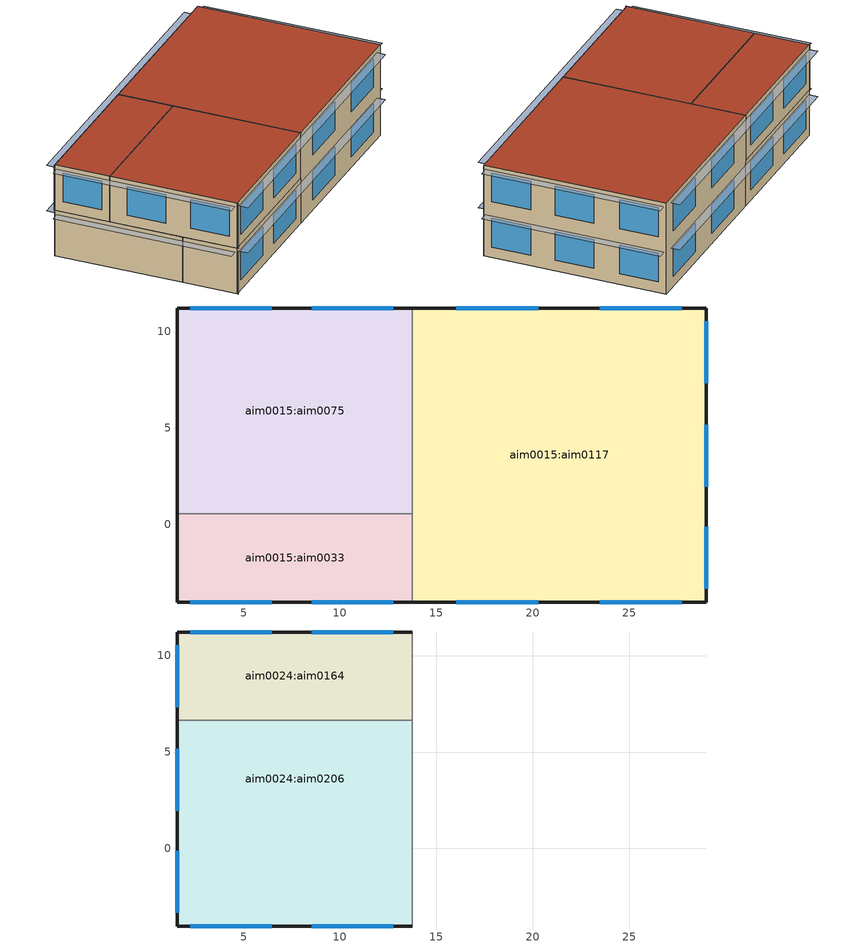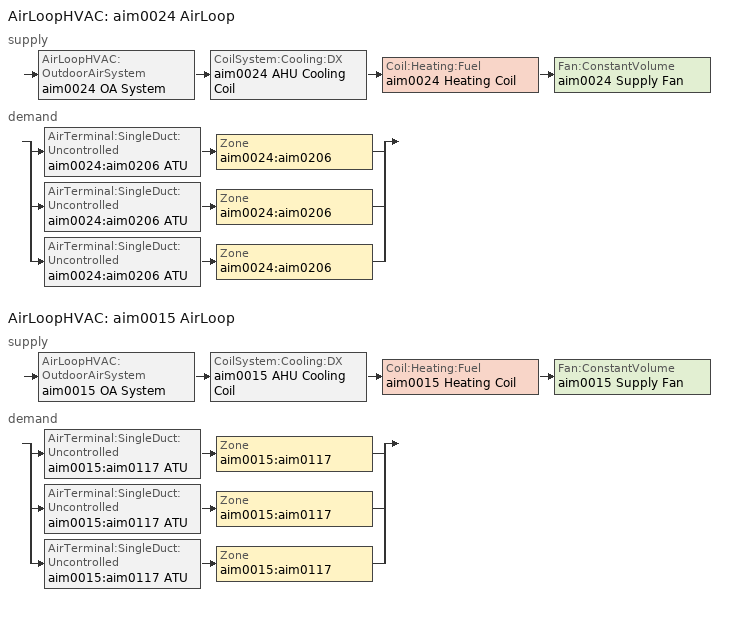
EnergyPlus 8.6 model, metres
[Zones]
aim0015:aim0033
 floor adiabatic (Project Internal Floor): 1.56,-4.02 1.56,0.55 13.75,0.55 13.75,-4.02 z0
 wall outside (Project Wall): 1.56,0.55 1.56,-4.02 13.75,-4.02 z0:3.96
 wall adiabatic (Project Partition): 13.75,-4.02 13.75,0.55 1.56,0.55 z0:3.96
 window (Project Window): 2.25,-4.02 6.47,-4.02 / 8.54,-4.02 12.77,-4.02 z0.9:3.4
 ceiling adiabatic (Project Internal Floor_reversed): 13.75,-4.02 13.75,0.55 1.56,0.55 1.56,-4.02 z3.96
aim0015:aim0075
 floor adiabatic (Project Internal Floor): 1.56,0.55 1.56,11.22 13.75,11.22 13.75,0.55 z0
 wall outside (Project Wall): 13.75,11.22 1.56,11.22 1.56,0.55 z0:3.96
 wall adiabatic (Project Partition_reversed): 1.56,0.55 13.75,0.55 z0:3.96
 wall adiabatic (Project Partition): 13.75,0.55 13.75,11.22 z0:3.96
 window (Project Window): 6.47,11.22 2.25,11.22 / 12.77,11.22 8.54,11.22 z0.9:3.4
 ceiling adiabatic (Project Internal Floor_reversed): 13.75,6.65 13.75,11.22 1.56,11.22 1.56,6.65 z3.96; 13.75,0.55 13.75,6.65 1.56,6.65 1.56,0.55 z3.96
aim0015:aim0117
 floor adiabatic (Project Internal Floor): 13.75,-4.02 13.75,11.22 28.99,11.22 28.99,-4.02 z0
 wall outside (Project Wall): 13.75,-4.02 28.99,-4.02 28.99,11.22 13.75,11.22 z0:7.92
 wall adiabatic (Project Partition_reversed): 13.75,11.22 13.75,0.55 13.75,-4.02 z0:3.96
 wall adiabatic (Project Partition): 13.75,11.22 13.75,6.65 13.75,-4.02 z3.96:7.92
 window (Project Window): 20.27,11.22 16.04,11.22 / 27.71,11.22 23.48,11.22 / 28.99,7.31 28.99,10.53 / 28.99,1.94 28.99,5.16 / 28.99,-3.34 28.99,-0.12 / 16.04,-4.02 20.27,-4.02 / 23.48,-4.02 27.71,-4.02 z0.9:3.4; 20.27,11.22 16.04,11.22 / 27.71,11.22 23.48,11.22 / 28.99,7.31 28.99,10.53 / 28.99,1.94 28.99,5.16 / 28.99,-3.34 28.99,-0.12 / 16.04,-4.02 20.27,-4.02 / 23.48,-4.02 27.71,-4.02 z4.86:7.36
 roof outside (Project Roof): 13.75,-4.02 28.99,-4.02 28.99,11.22 13.75,11.22 z7.92
aim0024:aim0206
 floor adiabatic (Project Internal Floor): 1.56,-4.02 1.56,0.55 13.75,0.55 13.75,-4.02 z3.96; 1.56,0.55 1.56,6.65 13.75,6.65 13.75,0.55 z3.96
 wall outside (Project Wall): 1.56,6.65 1.56,-4.02 13.75,-4.02 z3.96:7.92
 wall adiabatic (Project Partition_reversed): 13.75,-4.02 13.75,6.65 1.56,6.65 z3.96:7.92
 window (Project Window): 2.25,-4.02 6.47,-4.02 / 8.54,-4.02 12.77,-4.02 / 1.56,5.16 1.56,1.94 / 1.56,-0.12 1.56,-3.34 z4.86:7.36
 roof outside (Project Roof): 1.56,-4.02 13.75,-4.02 13.75,6.65 1.56,6.65 z7.92
aim0024:aim0164
 floor adiabatic (Project Internal Floor): 1.56,6.65 1.56,11.22 13.75,11.22 13.75,6.65 z3.96
 wall outside (Project Wall): 13.75,11.22 1.56,11.22 1.56,6.65 z3.96:7.92
 wall adiabatic (Project Partition_reversed): 13.75,6.65 13.75,11.22 z3.96:7.92
 wall adiabatic (Project Partition): 1.56,6.65 13.75,6.65 z3.96:7.92
 window (Project Window): 6.47,11.22 2.25,11.22 / 12.77,11.22 8.54,11.22 / 1.56,10.53 1.56,7.31 z4.86:7.36
 roof outside (Project Roof): 1.56,6.65 13.75,6.65 13.75,11.22 1.56,11.22 z7.92
shading: 1.56,11.22 1.48,11.22 / 1.56,-4.02 1.56,-4.1 z3.96:7.92; 1.56,-4.02 1.56,-4.1 z0:3.75; 1.75,-4.8 28.25,-4.8 28.25,-4.1 1.75,-4.1 z3.65; 29.07,-3.84 29.77,-3.84 29.77,11.03 29.07,11.03 z3.65; 1.75,11.3 28.25,11.3 28.25,12 1.75,12 z3.65; 1.75,-4.8 28.25,-4.8 28.25,-4.1 1.75,-4.1 z7.61; 29.07,-3.84 29.77,-3.84 29.77,11.03 29.07,11.03 z7.61; 1.75,11.3 28.25,11.3 28.25,12 1.75,12 z7.61; 0.78,-3.84 1.48,-3.84 1.48,11.03 0.78,11.03 z3.65; 0.78,-3.84 1.48,-3.84 1.48,11.03 0.78,11.03 z7.61
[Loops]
AirLoopHVAC 'aim0024 AirLoop'
 supply: AirLoopHVAC:OutdoorAirSystem 'aim0024 OA System' > CoilSystem:Cooling:DX 'aim0024 AHU Cooling Coil' > Coil:Heating:Fuel 'aim0024 Heating Coil' > Fan:ConstantVolume 'aim0024 Supply Fan'
 demand: split
  | AirTerminal:SingleDuct:Uncontrolled 'aim0024:aim0206 ATU' > Zone 'aim0024:aim0206'
  | AirTerminal:SingleDuct:Uncontrolled 'aim0024:aim0206 ATU' > Zone 'aim0024:aim0206'
  | AirTerminal:SingleDuct:Uncontrolled 'aim0024:aim0206 ATU' > Zone 'aim0024:aim0206'
AirLoopHVAC 'aim0015 AirLoop'
 supply: AirLoopHVAC:OutdoorAirSystem 'aim0015 OA System' > CoilSystem:Cooling:DX 'aim0015 AHU Cooling Coil' > Coil:Heating:Fuel 'aim0015 Heating Coil' > Fan:ConstantVolume 'aim0015 Supply Fan'
 demand: split
  | AirTerminal:SingleDuct:Uncontrolled 'aim0015:aim0117 ATU' > Zone 'aim0015:aim0117'
  | AirTerminal:SingleDuct:Uncontrolled 'aim0015:aim0117 ATU' > Zone 'aim0015:aim0117'
  | AirTerminal:SingleDuct:Uncontrolled 'aim0015:aim0117 ATU' > Zone 'aim0015:aim0117'
[Building]
bldg-1: 0, City, 0.04, 0.4, FullExterior, 25, 6
[Site:Location]
4 Architecture Dr_ Singapore 117566_ Singapore: Latitude {deg}=1.30909; Longitude {deg}=103.866; Elevation {m}=39.0144
[Site:GroundTemperature:BuildingSurface]
19.527, 19.502, 19.536, 19.598, 20.002, 21.64, 22.225, 22.375, 21.449, 20.121, 19.802, 19.633
[SizingPeriod:DesignDay] Day of Month=21; Humidity Condition Type=Wetbulb; Barometric Pressure {Pa}=99063; Rain Indicator=No; Snow Indicator=No; Daylight Saving Time Indicator=No; Solar Model Indicator=ASHRAEClearSky
Name | Month | Day Type | Maximum Dry-Bulb Temperature {C} | Daily Dry-Bulb Temperature Range {deltaC} | Wetbulb or DewPoint at Maximum Dry-Bulb {C} | Wind Speed {m/s} | Wind Direction {deg} | Sky Clearness
CHICAGO Ann Htg 99.6% Condns DB | 1 | WinterDesignDay | -20.6 | 0 | -20.6 | 4.9 | 270 | 0
CHICAGO Ann Clg 99.6% Condns WB=>MDB | 7 | SummerDesignDay | 31.2 | 10.7 | 25.5 | 5.3 | 230 | 1
[WindowMaterial:SimpleGlazingSystem]
Simple Baseline: U-Factor=6.81; Solar Heat Gain Coefficient=0.25
[Construction]
Project Roof: Built-Up Roof, Roof Insulation, Metal Surface
Project Wall: Stucco, Gypsum Plaster Board, Wall Insulation, Gypsum Plaster Board
Project Partition; Project Partition_reversed: 1/2IN Gypsum Plaster Board, 1/2IN Gypsum Plaster Board
Project Window: Simple Baseline
Project Internal Floor; Project Internal Floor_reversed: Cast Concrete
[Material] Thermal Absorptance=0.9; Solar Absorptance=0.7; Visible Absorptance=0.7
Name | Roughness | Thickness | Conductivity | Density | Specific Heat
Built-Up Roof | Rough | 0.1 | 0.16 | 920 | 1470
Roof Insulation | MediumRough | 0.127 | 0.049 | 263 | 836.8
Metal Surface | Smooth | 0.0008 | 47.6 | 7840 | 480
Stucco | Rough | 0.0254 | 0.72 | 1856 | 840
Gypsum Plaster Board | MediumRough | 0.0159 | 0.17 | 880 | 837
1/2IN Gypsum Plaster Board | Smooth | 0.01271 | 0.17 | 880 | 837
Wall Insulation | Rough | 0.22 | 1.154 | 1760 | 800
Cast Concrete | Rough | 0.1 | 1.442 | 2400 | 1000
[ZoneInfiltration:DesignFlowRate] Schedule=Infiltration Schedule; Design Flow Rate Calculation Method=AirChanges/Hour; Air Change per Hour {1/hr}=0.4; Constant Term Coefficient=1; Temperature Term Coefficient=0; Velocity Term Coefficient=0; Velocity Squared Term Coefficient=0
Name | Zone or ZoneList
aim0024:aim0206 Infiltration | aim0024:aim0206
aim0015:aim0117 Infiltration | aim0015:aim0117
aim0015:aim0033 Infiltration | aim0015:aim0033
aim0024:aim0164 Infiltration | aim0024:aim0164
aim0015:aim0075 Infiltration | aim0015:aim0075
[Coil:Heating:Fuel] Availability Schedule=Always 1_BAS; Fuel Type=NaturalGas; Burner Efficiency=0.8; Nominal Capacity=autosize; Parasitic Electric Load=0
aim0024 Heating Coil; aim0015 Heating Coil
[Zone] Type=1; Multiplier=1; Zone Inside Convection Algorithm=TARP; Part of Total Floor Area=Yes
Name | volume {m3} | Area {m2}
aim0024:aim0206 | 501.6542 | 126.6036
aim0015:aim0117 | 1803.967 | 227.6357
aim0015:aim0033 | 199.666 | 53.21022
aim0024:aim0164 | 210.8402 | 53.21022
aim0015:aim0075 | 475.0674 | 126.6036
[HeatExchanger:AirToAir:SensibleAndLatent] Availability Schedule=Off_BAS; Nominal Supply Air Flow Rate=autosize; Sensible Effectiveness at 100% Heating Air Flow=0.5; Latent Effectiveness at 100% Heating Air Flow=0; Sensible Effectiveness at 75% Heating Air Flow=0.55; Latent Effectiveness at 75% Heating Air Flow=0; Sensible Effectiveness at 100% Cooling Air Flow=0.5; Latent Effectiveness at 100% Cooling Air Flow=0; Sensible Effectiveness at 75% Cooling Air Flow=0.55; Latent Effectiveness at 75% Cooling Air Flow=0; Nominal Effect Power=0; Supply Air Outlet Temperature Control=No; Heat Exchanger Type=Plate; Frost Control Type=ExhaustOnly; Threshold Temperature=-1.1; Initial Defrost Time Fraction=0.167; Rate of Defrost Time Fraction Increase=0.024; Economizer Lockout=Yes
aim0024 Heat Recovery; aim0015 Heat Recovery
[SetpointManager:Scheduled] Control Variable=Temperature
Name | Schedule | Setpoint Node or NodeList
aim0024 Heating Supply Air Temp Manager | Always 12.8_BAS | aim0024 Supply Path Inlet
aim0024 Heat Recovery Air Temp Manager | Always 5_BAS | aim0024 Heat Recovery Supply Outlet
aim0015 Heating Supply Air Temp Manager | Always 12.8_BAS | aim0015 Supply Path Inlet
aim0015 Heat Recovery Air Temp Manager | Always 5_BAS | aim0015 Heat Recovery Supply Outlet
[ElectricEquipment] Schedule=Building_Equipment_Sch; Design Level Calculation Method=Watts/Area; Watts per Zone Floor Area {W/m2}=11; Fraction Latent=0; Fraction Radiant=0.3; Fraction Lost=0.2
Name | Zone or ZoneList
aim0024:aim0206 ElectricEquipment | aim0024:aim0206
aim0015:aim0117 ElectricEquipment | aim0015:aim0117
aim0015:aim0033 ElectricEquipment | aim0015:aim0033
aim0024:aim0164 ElectricEquipment | aim0024:aim0164
aim0015:aim0075 ElectricEquipment | aim0015:aim0075
[Sizing:System]
aim0024 AirLoop; aim0015 AirLoop: Sensible, autosize, 0.4, 5, 0.008, 11, 0.008, 12.8, 33.11, NonCoincident, No, No, 0.008, 0.008, DesignDay, 0, 0, 0, 0, DesignDay, 0, ZoneSum, 1, CoolingDesignCapacity, autosize, HeatingDesignCapacity, autosize, VAV
[DesignSpecification:ZoneAirDistribution] Zone Air Distribution Effectiveness in Cooling Mode=1; Zone Air Distribution Effectiveness in Heating Mode=0.8
aim0024:aim0206 Air Distribution; aim0015:aim0117 Air Distribution; aim0015:aim0033 Air Distribution; aim0024:aim0164 Air Distribution; aim0015:aim0075 Air Distribution
[DesignSpecification:OutdoorAir] Outdoor Air Method=Sum; Outdoor Air Flow per Person=0.0003; Outdoor Air Flow per Zone Floor Area=0.0025; Outdoor Air Flow per Zone=0; Outdoor Air FLow Air Changes per Hour=0
Name | Outdoor Air FLow Rate Fraction Schedule
aim0024:aim0206 OutdoorAir | Default_Office_OA_Scheduleaim0024:aim0206
aim0015:aim0117 OutdoorAir | Default_Office_OA_Scheduleaim0015:aim0117
aim0015:aim0033 OutdoorAir | Default_Office_OA_Scheduleaim0015:aim0033
aim0024:aim0164 OutdoorAir | Default_Office_OA_Scheduleaim0024:aim0164
aim0015:aim0075 OutdoorAir | Default_Office_OA_Scheduleaim0015:aim0075
[Coil:Cooling:DX:SingleSpeed] Availability Schedule=Always 1_BAS; Gross Rated Total Cooling Capacity=autosize; Gross Rated Sensible Heat Ratio=autosize; Gross Rated Cooling COP=3.63; Rated Air Flow Rate=autosize; Rated Evaporator Fan Power Per Volume Flow Rate=773.3; Nominal Time for Condensate Removal to Begin=0; Ratio of Initial Moisture Evaporation Rate and Steady State Latent Capacity=0; Maximum Cycling Rate=0; Latent Capacity Time Constant=0; Condenser Type=AirCooled; Evaporative Condenser Effectiveness=0; Evaporative Condenser Pump Rated Power Consumption=0; Crankcase Heater Capacity=0; Maximum Outdoor Dry-Bulb Temperature for Crankcase Heater Operation=10
Name | Total Cooling Capacity Function of Temperature Curve | Total Cooling Capacity Function of Flow Fraction Curve | Energy Input Ratio Function of Temperature Curve | Energy Input Ratio Function of Flow Fraction Curve | Part Load Fraction Correlation Curve
aim0024 Cooling Coil | aim0024 CU DX Coil CAP-FT | aim0024 CU DX Coil CAP-FF | aim0024 CU DX Coil EIR-FT | aim0024 CU DX Coil EIR-FF | aim0024 CU DX Coil PLF
aim0015 Cooling Coil | aim0015 CU DX Coil CAP-FT | aim0015 CU DX Coil CAP-FF | aim0015 CU DX Coil EIR-FT | aim0015 CU DX Coil EIR-FF | aim0015 CU DX Coil PLF
[CoilSystem:Cooling:DX] Availability Schedule=Always 1_BAS; Dehumidification Control Type=None; Run on Sensible Load=Yes; Run on Latent Load=No
Name | Cooling Coil
aim0024 AHU Cooling Coil | aim0024 Cooling Coil
aim0015 AHU Cooling Coil | aim0015 Cooling Coil
[AirLoopHVAC] Design Supply Air Flow Rate=autosize
aim0024 AirLoop; aim0015 AirLoop
[Sizing:Zone] Zone Cooling Design Supply Air Temperature Input Method=TemperatureDifference; Zone Cooling Design Supply Air Temperature {C}=12.8; Zone Cooling Design Supply Air Temperature Difference {deltaC}=11; Zone Heating Design Supply Air Temperature Input Method=TemperatureDifference; Zone Heating Design Supply Air Temperature {C}=50; Zone Heating Design Supply Air Temperature Difference {deltaC}=11; Zone Cooling Design Supply Air Humidity Ratio=0.0103; Zone Heating Design Supply Air Humidity Ratio=0.0066; Zone Heating Sizing Factor=1.25; Zone Cooling Sizing Factor=1.15; Cooling Design Air Flow Method=DesignDay; Cooling Design Air Flow Rate {m3/s}=0; Cooling Minimum Air Flow per Zone Floor Area {m3/s-m2}=0.000762; Cooling Minimum Air Flow {m3/s}=0; Cooling Minimum Air Fraction=0; Heating Design Air Flow Method=DesignDay; Heating Design Air Flow Rate {m3/s}=0; Heating Maximum Air Flow per Zone Floor Area {m3/s-m2}=0.002032; Heating Maximum Air Flow {m3/s}=01415762; Heating Maximum Air Fraction=0.3
Name | Design Specification Outdoor Air Object | Design Specification Zone Air Distribution Object
aim0024:aim0206 | aim0024:aim0206 OutdoorAir | aim0024:aim0206 Air Distribution
aim0015:aim0117 | aim0015:aim0117 OutdoorAir | aim0015:aim0117 Air Distribution
aim0015:aim0033 | aim0015:aim0033 OutdoorAir | aim0015:aim0033 Air Distribution
aim0024:aim0164 | aim0024:aim0164 OutdoorAir | aim0024:aim0164 Air Distribution
aim0015:aim0075 | aim0015:aim0075 OutdoorAir | aim0015:aim0075 Air Distribution
[AirTerminal:SingleDuct:Uncontrolled] Availability Schedule=Always 1_BAS; Maximum Air Flow Rate=autosize
aim0024:aim0206 ATU; aim0015:aim0117 ATU; aim0015:aim0033 ATU; aim0024:aim0164 ATU; aim0015:aim0075 ATU
[ThermostatSetpoint:DualSetpoint]
Name | Heating Setpoint Temperature Schedule | Cooling Setpoint Temperature Schedule
Dual Setpoint Dual SPaim0024:aim0206 | Building_Heating_Sp_Scheduleaim0024:aim0206 | Building_Cooling_Sp_Scheduleaim0024:aim0206
Dual Setpoint Dual SPaim0015:aim0117 | Building_Heating_Sp_Scheduleaim0015:aim0117 | Building_Cooling_Sp_Scheduleaim0015:aim0117
Dual Setpoint Dual SPaim0015:aim0033 | Building_Heating_Sp_Scheduleaim0015:aim0033 | Building_Cooling_Sp_Scheduleaim0015:aim0033
Dual Setpoint Dual SPaim0024:aim0164 | Building_Heating_Sp_Scheduleaim0024:aim0164 | Building_Cooling_Sp_Scheduleaim0024:aim0164
Dual Setpoint Dual SPaim0015:aim0075 | Building_Heating_Sp_Scheduleaim0015:aim0075 | Building_Cooling_Sp_Scheduleaim0015:aim0075
[ZoneControl:Thermostat] Control Type Schedule=Control Type - Always 4
Name | Zone or ZoneList | Control 1
aim0024:aim0206 Thermostat | aim0024:aim0206 | Dual Setpoint Dual SPaim0024:aim0206
aim0015:aim0117 Thermostat | aim0015:aim0117 | Dual Setpoint Dual SPaim0015:aim0117
aim0015:aim0033 Thermostat | aim0015:aim0033 | Dual Setpoint Dual SPaim0015:aim0033
aim0024:aim0164 Thermostat | aim0024:aim0164 | Dual Setpoint Dual SPaim0024:aim0164
aim0015:aim0075 Thermostat | aim0015:aim0075 | Dual Setpoint Dual SPaim0015:aim0075
[Lights] Schedule=Building_Light_Sch; Design Level Calculation Method=Watts/Area; Watts per Zone Floor Area {W/m2}=12; Return Air Fraction=0; Fraction Radiant=0.32; Fraction Visible=0.23; Fraction Replaceable=0.45; Return Air Fraction Calculated from Plenum Temperature=No
Name | Zone or ZoneList
aim0024:aim0206 Lights | aim0024:aim0206
aim0015:aim0117 Lights | aim0015:aim0117
aim0015:aim0033 Lights | aim0015:aim0033
aim0024:aim0164 Lights | aim0024:aim0164
aim0015:aim0075 Lights | aim0015:aim0075
[SetpointManager:MixedAir] Control Variable=Temperature
Name | Setpoint Node or NodeList
aim0024 Cooling Coil Air Temp Manager | aim0024 Mixed Air Nodes
aim0024 Heating Coil Air Temp Manager | aim0024 Heating Coil Outlet
aim0015 Cooling Coil Air Temp Manager | aim0015 Mixed Air Nodes
aim0015 Heating Coil Air Temp Manager | aim0015 Heating Coil Outlet
[SetpointManager:Warmest] Control Variable=Temperature; Minimum Setpoint Temperature=12.8; Maximum Setpoint Temperature=15.1; Strategy=MaximumTemperature
Name | HVAC Air Loop | Setpoint Node or NodeList
aim0024 Air Reset | aim0024 AirLoop | aim0024 Supply Fan Outlet
aim0015 Air Reset | aim0015 AirLoop | aim0015 Supply Fan Outlet
[People]
aim0024:aim0206 People: aim0024:aim0206, Building_OCC_Sch, People, 0, 0.3, autocalculate, Activity Schedule, 3.82e-08, No, ZoneAveraged
aim0015:aim0117 People: aim0015:aim0117, Building_OCC_Sch, People, 0, 0.3, autocalculate, Activity Schedule, 3.82e-08, No, ZoneAveraged
aim0015:aim0033 People: aim0015:aim0033, Building_OCC_Sch, People, 0, 0.3, autocalculate, Activity Schedule, 3.82e-08, No, ZoneAveraged
aim0024:aim0164 People: aim0024:aim0164, Building_OCC_Sch, People, 0, 0.3, autocalculate, Activity Schedule, 3.82e-08, No, ZoneAveraged
aim0015:aim0075 People: aim0015:aim0075, Building_OCC_Sch, People, 0, 0.3, autocalculate, Activity Schedule, 3.82e-08, No, ZoneAveraged
[Controller:OutdoorAir] Minimum Outdoor Air Flow Rate=autosize; Maximum Outdoor Air Flow Rate=autosize; Economizer Control Type=NoEconomizer; Economizer Control Action Type=MinimumFlowWithBypass; Economizer Maximum Limit Dry-Bulb Temperature=24; Lockout Type=NoLockout; Minimum Limit Type=FixedMinimum; Minimum Outdoor Air Schedule=OAMinFracSch_BAS; High Humidity Control=No; Control High Indoor Humidity Based on Outdoor Humidity Ratio=Yes; Heat Recovery Bypass Control Type=BypassWhenOAFlowGreaterThanMinimum
aim0024 OA Controller; aim0015 OA Controller
[Zone equipment]
aim0024:aim0206: aim0024:aim0206 ATU
aim0015:aim0117: aim0015:aim0117 ATU
aim0015:aim0033: aim0015:aim0033 ATU
aim0024:aim0164: aim0024:aim0164 ATU
aim0015:aim0075: aim0015:aim0075 ATU
[Fan:ConstantVolume] Availability Schedule=On_BAS; Fan Total Efficiency=0.6; Pressure Rise=600; Maximum Flow Rate=autosize; Motor Efficiency=0.9; Motor In Airstream Fraction=1
aim0024 Supply Fan; aim0015 Supply Fan
[AvailabilityManager:NightCycle] Applicability Schedule=Always 1_BAS; Fan Schedule=On_BAS; Control Type=CycleOnAny; Thermostat Tolerance=1; Cycling Run Time=1800
aim0024 Availability; aim0015 Availability
[Curve:Quadratic]
Name | Coefficient1 Constant | Coefficient2 x | Coefficient3 x**2 | Minimum Value of x | Maximum Value of x
aim0024 CU DX Coil Cap-FF; aim0015 CU DX Coil Cap-FF | 0.8 | 0.2 | 0 | 0.5 | 1.5
aim0024 CU DX Coil EIR-FF; aim0015 CU DX Coil EIR-FF | 1.1552 | -0.1808 | 0.0256 | 0.5 | 1.5
aim0024 CU DX Coil PLF; aim0015 CU DX Coil PLF | 0.85 | 0.15 | 0 | 0 | 1
[Curve:Biquadratic] Minimum Value of x=12.77778; Maximum Value of x=23.88889; Minimum Value of y=18; Maximum Value of y=46.11111
Name | Coefficient1 Constant | Coefficient2 x | Coefficient3 x**2 | Coefficient4 y | Coefficient5 y**2 | Coefficient6 x**y | Input UnitsX | Input UnitsY | Output Units
aim0024 CU DX Coil Cap-FT; aim0015 CU DX Coil Cap-FT | 0.942588 | 0.00954335 | 0.00068377 | -0.0110427 | 5.249e-06 | -9.72e-06 | Temperature | Temperature | Dimensionless
aim0024 CU DX Coil EIR-FT; aim0015 CU DX Coil EIR-FT | 0.342414 | 0.034885 | -0.0006237 | 0.00497722 | 0.000437951 | -0.000728028
[Schedule:Compact]
Building_OCC_Sch: Through: 12/31, For: SummerDesignDay, Until: 06:00, 0, Until: 22:00, 1, Until: 24:00, 0.05, For: Weekdays, Until: 06:00, 0, Until: 07:00, 0.1, Until: 08:00, 0.2, Until: 12:00, 0.95, Until: 13:00, 0.5, Until: 17:00, 0.95, Until: 18:00, 0.7, Until: 20:00, 0.4, Until: 22:00, 0.1, Until: 24:00, 0.05, For: Saturday, Until: 06:00, 0, Until: 08:00, 0.1, Until: 14:00, 0.5, Until: 17:00, 0.1, Until: 24:00, 0, For: AllOtherDays, Until: 24:00, 0
Activity Schedule: Through: 12/31, For: AllDays, Until: 24:00, 126
Building_Light_Sch; Building_Equipment_Sch: Through: 12/31, For: Weekdays, Until: 05:00, 0.05, Until: 07:00, 0.1, Until: 08:00, 0.3, Until: 17:00, 0.9, Until: 18:00, 0.7, Until: 20:00, 0.5, Until: 22:00, 0.3, Until: 23:00, 0.1, Until: 24:00, 0.05, For: Saturday, Until: 06:00, 0.05, Until: 08:00, 0.1, Until: 14:00, 0.5, Until: 17:00, 0.15, Until: 24:00, 0.05, For SummerDesignDay, Until: 24:00, 1, For: WinterDesignDay, Until: 24:00, 0, For: AllOtherDays, Until: 24:00, 0.05
Infiltration Schedule; Default_Office_OA_Scheduleaim0024:aim0206; Default_Office_OA_Scheduleaim0015:aim0117; Default_Office_OA_Scheduleaim0015:aim0033; Default_Office_OA_Scheduleaim0024:aim0164; Default_Office_OA_Scheduleaim0015:aim0075: Through: 12/31, For: AllDays, Until: 24:00, 1
Control Type - Always 4: Through: 12/31, For: AllDays, Until: 24:00, 4
Building_Heating_Sp_Scheduleaim0024:aim0206; Building_Heating_Sp_Scheduleaim0015:aim0117; Building_Heating_Sp_Scheduleaim0015:aim0033; Building_Heating_Sp_Scheduleaim0024:aim0164; Building_Heating_Sp_Scheduleaim0015:aim0075: Through: 12/31, For: Weekdays, Until: 06:00, 15.6, Until: 22:00, 21, Until: 24:00, 15.6, For: Saturday, Until: 06:00, 15.6, Until: 18:00, 21, Until: 24:00, 15.6, For SummerDesignDay, Until: 24:00, 15.6, For: WinterDesignDay, Until: 24:00, 21, For: AllOtherDays, Until: 24:00, 15.6
Building_Cooling_Sp_Scheduleaim0024:aim0206; Building_Cooling_Sp_Scheduleaim0015:aim0117; Building_Cooling_Sp_Scheduleaim0015:aim0033; Building_Cooling_Sp_Scheduleaim0024:aim0164; Building_Cooling_Sp_Scheduleaim0015:aim0075: Through: 12/31, For: Weekdays SummerDesignDay, Until: 06:00, 26.7, Until: 22:00, 24, Until: 24:00, 26.7, For: Saturday, Until: 06:00, 26.7, Until: 18:00, 24, Until: 24:00, 26.7, For: WinterDesignDay, Until: 24:00, 26.7, For: AllOtherDays, Until: 24:00, 26.7
Off_BAS: Through:12/31, For: AllDays, Until: 24:00, 0
On_BAS; Always 1_BAS: Through:12/31, For: AllDays, Until: 24:00, 1
Always 5_BAS: Through:12/31, For: AllDays, Until: 24:00, 5
Always 12.8_BAS: Through:12/31, For: AllDays, Until: 24:00, 12.8
OAMinFracSch_BAS: Through:12/31, For: AllDays, Until: 24:00, 0.25
